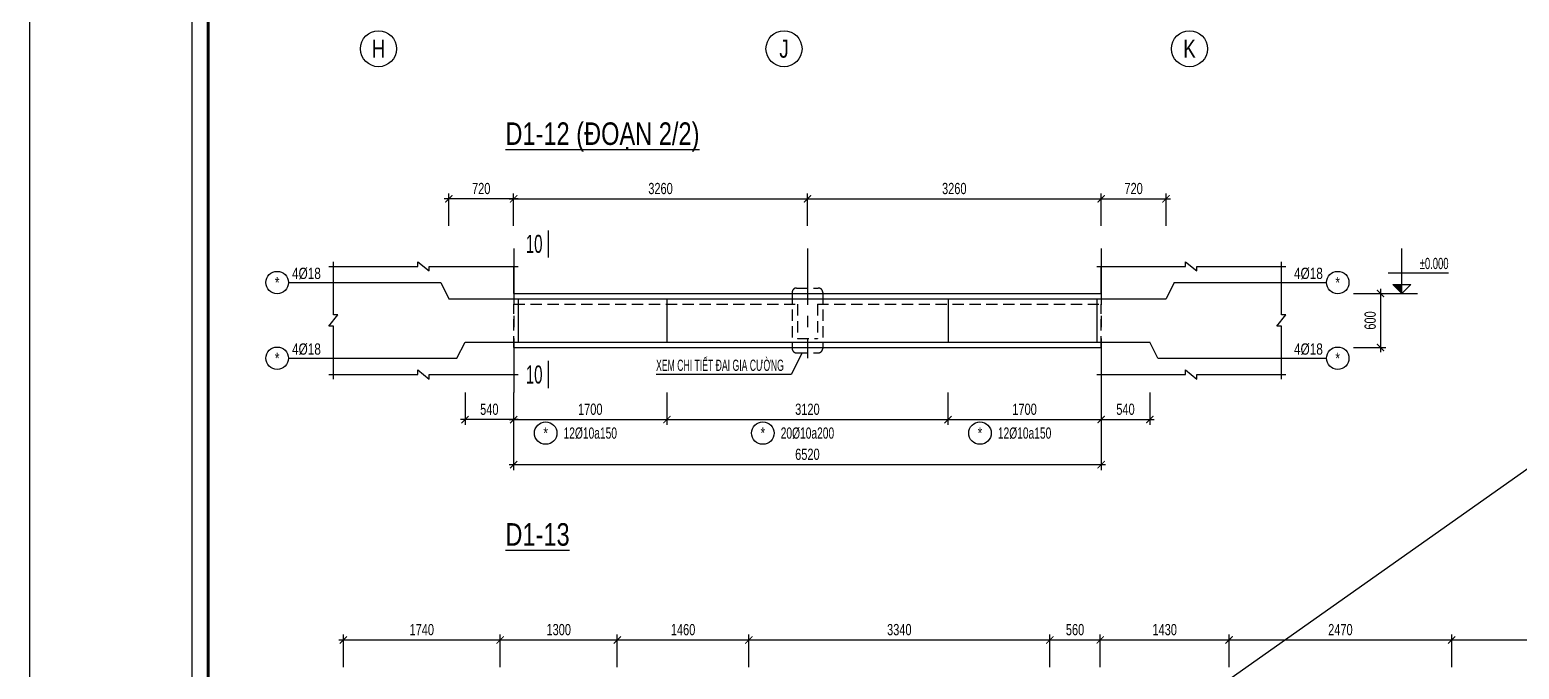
# Model space of a CAD drawing. Header units: millimetres. Extents: x -25284 to 100333, y 0 to 76881.
# Drawn here: x 0 to 16530, y 50752 to 57850 of the extents above; entities that cross this region are included whole.
import ezdxf
from ezdxf.enums import TextEntityAlignment as Align

# ---------------------------------------------------------------- set-up
doc = ezdxf.new("R2010")
doc.units = ezdxf.units.MM
doc.header["$LTSCALE"] = 500
doc.header["$MEASUREMENT"] = 0
doc.linetypes.add('CENTER', pattern=[2, 1.25, -0.25, 0.25, -0.25])
doc.linetypes.add('HIDDEN', pattern=[0.375, 0.25, -0.125])
for name, color, linetype in [('CDC-KHUNGTEN', 7, 'Continuous'), ('CHI', 1, 'Continuous'), ('DIM', 1, 'Continuous'), ('KCS_AXIS', 5, 'CENTER'), ('KCS_AXIS_SUB', 5, 'CENTER'), ('KCS_BORDER', 3, 'Continuous'), ('KCS_CHI', 1, 'Continuous'), ('KCS_DIM', 1, 'Continuous'), ('KCS_HATCH', 201, 'Continuous'), ('KCS_HIDDEN', 8, 'HIDDEN'), ('KCS_STEEL', 4, 'Continuous'), ('KCS_TEXT', 2, 'Continuous'), ('KCS_TEXT_TCK', 3, 'Continuous'), ('KCS_TEXT_TK', 2, 'Continuous'), ('KCS_TEXT_TMC', 4, 'Continuous')]:
    doc.layers.add(name, color=color, linetype=linetype)
doc.layers.add('KCS_Plotter', color=11, linetype='Continuous', plot=False)
doc.styles.add('KCS_BIGTEXT', font='arial.ttf', dxfattribs={"width": 0.75})
doc.styles.add('KCS_SMTEXT', font='arial.ttf', dxfattribs={"width": 0.7})
doc.dimstyles.new('KCS_DIM50', dxfattribs={"dimscale": 50, "dimtxt": 2.5, "dimasz": 1.6, "dimexe": 1.2, "dimexo": 0, "dimgap": 1, "dimtad": 1, "dimdec": 0, "dimzin": 0, "dimdsep": 46, "dimtxsty": 'KCS_SMTEXT', "dimblk": 'ARCHTICK', "dimcen": 0, "dimdle": 1, "dimclrd": 256, "dimclre": 256, "dimclrt": 2, "dimadec": 0, "dimazin": 0, "dimtfac": 1, "dimtdec": 0, "dimtix": 1, "dimtmove": 2, "dimatfit": 3, "dimfxl": 1, "dimtolj": 1, "dimtzin": 0, "dimarcsym": 0})

# ---------------------------------------------------------------- blocks, each defined once
blk = doc.blocks.new('_ArchTick')
at = {"color": 0, "linetype": 'ByBlock', "const_width": 0.15}
blk.add_lwpolyline([(-0.5, -0.5), (0.5, 0.5)], dxfattribs=at)
blk = doc.blocks.new('*D122')
at = {"layer": 'Defpoints', "color": 0, "transparency": 16777216}
for p in [(5370, 53823), (11890, 53823), (11890, 53023)]:
    blk.add_point(p, dxfattribs=at)
at = {"layer": 'KCS_DIM', "lineweight": -2, "transparency": 16777216}
for p, q in [((5370, 53823), (5370, 52963)), ((11890, 53823), (11890, 52963)), ((5320, 53023), (11940, 53023))]:
    blk.add_line(p, q, dxfattribs=at)
at = {"layer": 'KCS_DIM', "lineweight": -2, "transparency": 16777216, "xscale": 80, "yscale": 80, "zscale": 80, "rotation": 180}
blk.add_blockref('_ArchTick', (5370, 53023), dxfattribs=at)
at = {"layer": 'KCS_DIM', "lineweight": -2, "transparency": 16777216, "xscale": 80, "yscale": 80, "zscale": 80}
blk.add_blockref('_ArchTick', (11890, 53023), dxfattribs=at)
at = {"layer": 'KCS_DIM', "color": 2, "transparency": 16777216, "insert": (8630, 53137), "char_height": 125, "attachment_point": 5, "style": 'KCS_SMTEXT'}
blk.add_mtext('\\A1;6520', dxfattribs=at)
blk = doc.blocks.new('*D123')
at = {"layer": 'Defpoints', "color": 0, "transparency": 16777216}
for p in [(8630, 55973), (5370, 55673), (8630, 55673)]:
    blk.add_point(p, dxfattribs=at)
at = {"layer": 'KCS_DIM', "lineweight": -2, "transparency": 16777216}
for p, q in [((5320, 55973), (8680, 55973)), ((5370, 55673), (5370, 56033)), ((8630, 55673), (8630, 56033))]:
    blk.add_line(p, q, dxfattribs=at)
at = {"layer": 'KCS_DIM', "lineweight": -2, "transparency": 16777216, "xscale": 80, "yscale": 80, "zscale": 80, "rotation": 180}
blk.add_blockref('_ArchTick', (5370, 55973), dxfattribs=at)
at = {"layer": 'KCS_DIM', "lineweight": -2, "transparency": 16777216, "xscale": 80, "yscale": 80, "zscale": 80}
blk.add_blockref('_ArchTick', (8630, 55973), dxfattribs=at)
at = {"layer": 'KCS_DIM', "color": 2, "transparency": 16777216, "insert": (7000, 56087), "char_height": 125, "attachment_point": 5, "style": 'KCS_SMTEXT'}
blk.add_mtext('\\A1;3260', dxfattribs=at)
blk = doc.blocks.new('*D124')
at = {"layer": 'Defpoints', "color": 0, "transparency": 16777216}
for p in [(11890, 55973), (8630, 55673), (11890, 55673)]:
    blk.add_point(p, dxfattribs=at)
at = {"layer": 'KCS_DIM', "lineweight": -2, "transparency": 16777216}
for p, q in [((8580, 55973), (11940, 55973)), ((8630, 55673), (8630, 56033)), ((11890, 55673), (11890, 56033))]:
    blk.add_line(p, q, dxfattribs=at)
at = {"layer": 'KCS_DIM', "lineweight": -2, "transparency": 16777216, "xscale": 80, "yscale": 80, "zscale": 80, "rotation": 180}
blk.add_blockref('_ArchTick', (8630, 55973), dxfattribs=at)
at = {"layer": 'KCS_DIM', "lineweight": -2, "transparency": 16777216, "xscale": 80, "yscale": 80, "zscale": 80}
blk.add_blockref('_ArchTick', (11890, 55973), dxfattribs=at)
at = {"layer": 'KCS_DIM', "color": 2, "transparency": 16777216, "insert": (10260, 56087), "char_height": 125, "attachment_point": 5, "style": 'KCS_SMTEXT'}
blk.add_mtext('\\A1;3260', dxfattribs=at)
blk = doc.blocks.new('*D125')
at = {"layer": 'Defpoints', "color": 0, "transparency": 16777216}
for p in [(5370, 53823), (7070, 53823), (7070, 53523)]:
    blk.add_point(p, dxfattribs=at)
at = {"layer": 'KCS_DIM', "lineweight": -2, "transparency": 16777216}
for p, q in [((5370, 53823), (5370, 53463)), ((7070, 53823), (7070, 53463)), ((5320, 53523), (7120, 53523))]:
    blk.add_line(p, q, dxfattribs=at)
at = {"layer": 'KCS_DIM', "lineweight": -2, "transparency": 16777216, "xscale": 80, "yscale": 80, "zscale": 80, "rotation": 180}
blk.add_blockref('_ArchTick', (5370, 53523), dxfattribs=at)
at = {"layer": 'KCS_DIM', "lineweight": -2, "transparency": 16777216, "xscale": 80, "yscale": 80, "zscale": 80}
blk.add_blockref('_ArchTick', (7070, 53523), dxfattribs=at)
at = {"layer": 'KCS_DIM', "color": 2, "transparency": 16777216, "insert": (6220, 53637), "char_height": 125, "attachment_point": 5, "style": 'KCS_SMTEXT'}
blk.add_mtext('\\A1;1700', dxfattribs=at)
blk = doc.blocks.new('*D126')
at = {"layer": 'Defpoints', "color": 0, "transparency": 16777216}
for p in [(7070, 53823), (10190, 53823), (10190, 53523)]:
    blk.add_point(p, dxfattribs=at)
at = {"layer": 'KCS_DIM', "lineweight": -2, "transparency": 16777216}
for p, q in [((7070, 53823), (7070, 53463)), ((10190, 53823), (10190, 53463)), ((7020, 53523), (10240, 53523))]:
    blk.add_line(p, q, dxfattribs=at)
at = {"layer": 'KCS_DIM', "lineweight": -2, "transparency": 16777216, "xscale": 80, "yscale": 80, "zscale": 80, "rotation": 180}
blk.add_blockref('_ArchTick', (7070, 53523), dxfattribs=at)
at = {"layer": 'KCS_DIM', "lineweight": -2, "transparency": 16777216, "xscale": 80, "yscale": 80, "zscale": 80}
blk.add_blockref('_ArchTick', (10190, 53523), dxfattribs=at)
at = {"layer": 'KCS_DIM', "color": 2, "transparency": 16777216, "insert": (8630, 53637), "char_height": 125, "attachment_point": 5, "style": 'KCS_SMTEXT'}
blk.add_mtext('\\A1;3120', dxfattribs=at)
blk = doc.blocks.new('*D127')
at = {"layer": 'Defpoints', "color": 0, "transparency": 16777216}
for p in [(10190, 53823), (11890, 53823), (11890, 53523)]:
    blk.add_point(p, dxfattribs=at)
at = {"layer": 'KCS_DIM', "lineweight": -2, "transparency": 16777216}
for p, q in [((10190, 53823), (10190, 53463)), ((11890, 53823), (11890, 53463)), ((10140, 53523), (11940, 53523))]:
    blk.add_line(p, q, dxfattribs=at)
at = {"layer": 'KCS_DIM', "lineweight": -2, "transparency": 16777216, "xscale": 80, "yscale": 80, "zscale": 80, "rotation": 180}
blk.add_blockref('_ArchTick', (10190, 53523), dxfattribs=at)
at = {"layer": 'KCS_DIM', "lineweight": -2, "transparency": 16777216, "xscale": 80, "yscale": 80, "zscale": 80}
blk.add_blockref('_ArchTick', (11890, 53523), dxfattribs=at)
at = {"layer": 'KCS_DIM', "color": 2, "transparency": 16777216, "insert": (11040, 53637), "char_height": 125, "attachment_point": 5, "style": 'KCS_SMTEXT'}
blk.add_mtext('\\A1;1700', dxfattribs=at)
blk = doc.blocks.new('COS_CD')
at = {"layer": 'KCS_HATCH'}
blk.add_hatch(color=256, dxfattribs=at).paths.add_polyline_path([(37.5, 50), (87.5, 0), (87.5, 50)])
at = {"layer": 'CHI'}
for q in [(37.5, 50), (137.5, 50)]:
    blk.add_line((87.5, 0), q, dxfattribs=at)
at = {"layer": 'DIM'}
for p, q in [((0, 0), (175, 0)), ((37.5, 50), (137.5, 50)), ((87.5, 0), (87.5, 50))]:
    blk.add_line(p, q, dxfattribs=at)
blk = doc.blocks.new('*D128')
at = {"layer": 'Defpoints', "color": 0, "transparency": 16777216}
for p in [(14690, 54923), (14690, 54323), (14990, 54323)]:
    blk.add_point(p, dxfattribs=at)
at = {"layer": 'KCS_DIM', "lineweight": -2, "transparency": 16777216}
for p, q in [((14690, 54923), (15050, 54923)), ((14990, 54973), (14990, 54273)), ((14690, 54323), (15050, 54323))]:
    blk.add_line(p, q, dxfattribs=at)
at = {"layer": 'KCS_DIM', "lineweight": -2, "transparency": 16777216, "xscale": 80, "yscale": 80, "zscale": 80}
for p, rotation in [((14990, 54923), 90), ((14990, 54323), 270)]:
    blk.add_blockref('_ArchTick', p, dxfattribs=dict(at, rotation=rotation))
at = {"layer": 'KCS_DIM', "color": 2, "transparency": 16777216, "insert": (14876, 54623), "char_height": 125, "attachment_point": 5, "rotation": 90, "style": 'KCS_SMTEXT'}
blk.add_mtext('\\A1;600', dxfattribs=at)
blk = doc.blocks.new('*D158')
at = {"layer": 'Defpoints', "color": 0, "transparency": 16777216}
for p in [(5220, 51077), (3480, 50777), (5220, 50777)]:
    blk.add_point(p, dxfattribs=at)
at = {"layer": 'KCS_DIM', "lineweight": -2, "transparency": 16777216}
for p, q in [((3430, 51077), (5270, 51077)), ((3480, 50777), (3480, 51137)), ((5220, 50777), (5220, 51137))]:
    blk.add_line(p, q, dxfattribs=at)
at = {"layer": 'KCS_DIM', "lineweight": -2, "transparency": 16777216, "xscale": 80, "yscale": 80, "zscale": 80, "rotation": 180}
blk.add_blockref('_ArchTick', (3480, 51077), dxfattribs=at)
at = {"layer": 'KCS_DIM', "lineweight": -2, "transparency": 16777216, "xscale": 80, "yscale": 80, "zscale": 80}
blk.add_blockref('_ArchTick', (5220, 51077), dxfattribs=at)
at = {"layer": 'KCS_DIM', "color": 2, "transparency": 16777216, "insert": (4350, 51191), "char_height": 125, "attachment_point": 5, "style": 'KCS_SMTEXT'}
blk.add_mtext('\\A1;1740', dxfattribs=at)
blk = doc.blocks.new('*D159')
at = {"layer": 'Defpoints', "color": 0, "transparency": 16777216}
for p in [(6520, 51077), (5220, 50777), (6520, 50777)]:
    blk.add_point(p, dxfattribs=at)
at = {"layer": 'KCS_DIM', "lineweight": -2, "transparency": 16777216}
for p, q in [((5170, 51077), (6570, 51077)), ((5220, 50777), (5220, 51137)), ((6520, 50777), (6520, 51137))]:
    blk.add_line(p, q, dxfattribs=at)
at = {"layer": 'KCS_DIM', "lineweight": -2, "transparency": 16777216, "xscale": 80, "yscale": 80, "zscale": 80, "rotation": 180}
blk.add_blockref('_ArchTick', (5220, 51077), dxfattribs=at)
at = {"layer": 'KCS_DIM', "lineweight": -2, "transparency": 16777216, "xscale": 80, "yscale": 80, "zscale": 80}
blk.add_blockref('_ArchTick', (6520, 51077), dxfattribs=at)
at = {"layer": 'KCS_DIM', "color": 2, "transparency": 16777216, "insert": (5870, 51191), "char_height": 125, "attachment_point": 5, "style": 'KCS_SMTEXT'}
blk.add_mtext('\\A1;1300', dxfattribs=at)
blk = doc.blocks.new('*D160')
at = {"layer": 'Defpoints', "color": 0, "transparency": 16777216}
for p in [(7980, 51077), (6520, 50777), (7980, 50777)]:
    blk.add_point(p, dxfattribs=at)
at = {"layer": 'KCS_DIM', "lineweight": -2, "transparency": 16777216}
for p, q in [((6470, 51077), (8030, 51077)), ((6520, 50777), (6520, 51137)), ((7980, 50777), (7980, 51137))]:
    blk.add_line(p, q, dxfattribs=at)
at = {"layer": 'KCS_DIM', "lineweight": -2, "transparency": 16777216, "xscale": 80, "yscale": 80, "zscale": 80, "rotation": 180}
blk.add_blockref('_ArchTick', (6520, 51077), dxfattribs=at)
at = {"layer": 'KCS_DIM', "lineweight": -2, "transparency": 16777216, "xscale": 80, "yscale": 80, "zscale": 80}
blk.add_blockref('_ArchTick', (7980, 51077), dxfattribs=at)
at = {"layer": 'KCS_DIM', "color": 2, "transparency": 16777216, "insert": (7250, 51191), "char_height": 125, "attachment_point": 5, "style": 'KCS_SMTEXT'}
blk.add_mtext('\\A1;1460', dxfattribs=at)
blk = doc.blocks.new('*D161')
at = {"layer": 'Defpoints', "color": 0, "transparency": 16777216}
for p in [(11320, 51077), (7980, 50777), (11320, 50777)]:
    blk.add_point(p, dxfattribs=at)
at = {"layer": 'KCS_DIM', "lineweight": -2, "transparency": 16777216}
for p, q in [((7930, 51077), (11370, 51077)), ((7980, 50777), (7980, 51137)), ((11320, 50777), (11320, 51137))]:
    blk.add_line(p, q, dxfattribs=at)
at = {"layer": 'KCS_DIM', "lineweight": -2, "transparency": 16777216, "xscale": 80, "yscale": 80, "zscale": 80, "rotation": 180}
blk.add_blockref('_ArchTick', (7980, 51077), dxfattribs=at)
at = {"layer": 'KCS_DIM', "lineweight": -2, "transparency": 16777216, "xscale": 80, "yscale": 80, "zscale": 80}
blk.add_blockref('_ArchTick', (11320, 51077), dxfattribs=at)
at = {"layer": 'KCS_DIM', "color": 2, "transparency": 16777216, "insert": (9650, 51191), "char_height": 125, "attachment_point": 5, "style": 'KCS_SMTEXT'}
blk.add_mtext('\\A1;3340', dxfattribs=at)
blk = doc.blocks.new('*D162')
at = {"layer": 'Defpoints', "color": 0, "transparency": 16777216}
for p in [(11880, 51077), (11320, 50777), (11880, 50777)]:
    blk.add_point(p, dxfattribs=at)
at = {"layer": 'KCS_DIM', "lineweight": -2, "transparency": 16777216}
for p, q in [((11270, 51077), (11930, 51077)), ((11320, 50777), (11320, 51137)), ((11880, 50777), (11880, 51137))]:
    blk.add_line(p, q, dxfattribs=at)
at = {"layer": 'KCS_DIM', "lineweight": -2, "transparency": 16777216, "xscale": 80, "yscale": 80, "zscale": 80, "rotation": 180}
blk.add_blockref('_ArchTick', (11320, 51077), dxfattribs=at)
at = {"layer": 'KCS_DIM', "lineweight": -2, "transparency": 16777216, "xscale": 80, "yscale": 80, "zscale": 80}
blk.add_blockref('_ArchTick', (11880, 51077), dxfattribs=at)
at = {"layer": 'KCS_DIM', "color": 2, "transparency": 16777216, "insert": (11600, 51191), "char_height": 125, "attachment_point": 5, "style": 'KCS_SMTEXT'}
blk.add_mtext('\\A1;560', dxfattribs=at)
blk = doc.blocks.new('*D163')
at = {"layer": 'Defpoints', "color": 0, "transparency": 16777216}
for p in [(13310, 51077), (11880, 50777), (13310, 50777)]:
    blk.add_point(p, dxfattribs=at)
at = {"layer": 'KCS_DIM', "lineweight": -2, "transparency": 16777216}
for p, q in [((11830, 51077), (13360, 51077)), ((11880, 50777), (11880, 51137)), ((13310, 50777), (13310, 51137))]:
    blk.add_line(p, q, dxfattribs=at)
at = {"layer": 'KCS_DIM', "lineweight": -2, "transparency": 16777216, "xscale": 80, "yscale": 80, "zscale": 80, "rotation": 180}
blk.add_blockref('_ArchTick', (11880, 51077), dxfattribs=at)
at = {"layer": 'KCS_DIM', "lineweight": -2, "transparency": 16777216, "xscale": 80, "yscale": 80, "zscale": 80}
blk.add_blockref('_ArchTick', (13310, 51077), dxfattribs=at)
at = {"layer": 'KCS_DIM', "color": 2, "transparency": 16777216, "insert": (12595, 51191), "char_height": 125, "attachment_point": 5, "style": 'KCS_SMTEXT'}
blk.add_mtext('\\A1;1430', dxfattribs=at)
blk = doc.blocks.new('*D164')
at = {"layer": 'Defpoints', "color": 0, "transparency": 16777216}
for p in [(15780, 51077), (13310, 50777), (15780, 50777)]:
    blk.add_point(p, dxfattribs=at)
at = {"layer": 'KCS_DIM', "lineweight": -2, "transparency": 16777216}
for p, q in [((13260, 51077), (15830, 51077)), ((13310, 50777), (13310, 51137)), ((15780, 50777), (15780, 51137))]:
    blk.add_line(p, q, dxfattribs=at)
at = {"layer": 'KCS_DIM', "lineweight": -2, "transparency": 16777216, "xscale": 80, "yscale": 80, "zscale": 80, "rotation": 180}
blk.add_blockref('_ArchTick', (13310, 51077), dxfattribs=at)
at = {"layer": 'KCS_DIM', "lineweight": -2, "transparency": 16777216, "xscale": 80, "yscale": 80, "zscale": 80}
blk.add_blockref('_ArchTick', (15780, 51077), dxfattribs=at)
at = {"layer": 'KCS_DIM', "color": 2, "transparency": 16777216, "insert": (14545, 51191), "char_height": 125, "attachment_point": 5, "style": 'KCS_SMTEXT'}
blk.add_mtext('\\A1;2470', dxfattribs=at)
blk = doc.blocks.new('*D165')
at = {"layer": 'Defpoints', "color": 0, "transparency": 16777216}
for p in [(20790, 51077), (15780, 50777), (20790, 50777)]:
    blk.add_point(p, dxfattribs=at)
at = {"layer": 'KCS_DIM', "lineweight": -2, "transparency": 16777216}
for p, q in [((15730, 51077), (20840, 51077)), ((15780, 50777), (15780, 51137)), ((20790, 50777), (20790, 51137))]:
    blk.add_line(p, q, dxfattribs=at)
at = {"layer": 'KCS_DIM', "lineweight": -2, "transparency": 16777216, "xscale": 80, "yscale": 80, "zscale": 80, "rotation": 180}
blk.add_blockref('_ArchTick', (15780, 51077), dxfattribs=at)
at = {"layer": 'KCS_DIM', "lineweight": -2, "transparency": 16777216, "xscale": 80, "yscale": 80, "zscale": 80}
blk.add_blockref('_ArchTick', (20790, 51077), dxfattribs=at)
at = {"layer": 'KCS_DIM', "color": 2, "transparency": 16777216, "insert": (18285, 51191), "char_height": 125, "attachment_point": 5, "style": 'KCS_SMTEXT'}
blk.add_mtext('\\A1;5010', dxfattribs=at)
blk = doc.blocks.new('*D186')
at = {"layer": 'Defpoints', "color": 0, "transparency": 16777216}
for p in [(4830, 53823), (5370, 53823), (4830, 53523)]:
    blk.add_point(p, dxfattribs=at)
at = {"layer": 'KCS_DIM', "lineweight": -2, "transparency": 16777216}
for p, q in [((4830, 53823), (4830, 53463)), ((5370, 53823), (5370, 53463)), ((5420, 53523), (4780, 53523))]:
    blk.add_line(p, q, dxfattribs=at)
at = {"layer": 'KCS_DIM', "lineweight": -2, "transparency": 16777216, "xscale": 80, "yscale": 80, "zscale": 80, "rotation": 180}
blk.add_blockref('_ArchTick', (4830, 53523), dxfattribs=at)
at = {"layer": 'KCS_DIM', "lineweight": -2, "transparency": 16777216, "xscale": 80, "yscale": 80, "zscale": 80}
blk.add_blockref('_ArchTick', (5370, 53523), dxfattribs=at)
at = {"layer": 'KCS_DIM', "color": 2, "transparency": 16777216, "insert": (5100, 53637), "char_height": 125, "attachment_point": 5, "style": 'KCS_SMTEXT'}
blk.add_mtext('\\A1;540', dxfattribs=at)
blk = doc.blocks.new('*D187')
at = {"layer": 'Defpoints', "color": 0, "transparency": 16777216}
for p in [(4650, 55973), (4650, 55673), (5370, 55673)]:
    blk.add_point(p, dxfattribs=at)
at = {"layer": 'KCS_DIM', "lineweight": -2, "transparency": 16777216}
for p, q in [((5420, 55973), (4600, 55973)), ((4650, 55673), (4650, 56033)), ((5370, 55673), (5370, 56033))]:
    blk.add_line(p, q, dxfattribs=at)
at = {"layer": 'KCS_DIM', "lineweight": -2, "transparency": 16777216, "xscale": 80, "yscale": 80, "zscale": 80, "rotation": 180}
blk.add_blockref('_ArchTick', (4650, 55973), dxfattribs=at)
at = {"layer": 'KCS_DIM', "lineweight": -2, "transparency": 16777216, "xscale": 80, "yscale": 80, "zscale": 80}
blk.add_blockref('_ArchTick', (5370, 55973), dxfattribs=at)
at = {"layer": 'KCS_DIM', "color": 2, "transparency": 16777216, "insert": (5010, 56087), "char_height": 125, "attachment_point": 5, "style": 'KCS_SMTEXT'}
blk.add_mtext('\\A1;720', dxfattribs=at)
blk = doc.blocks.new('*D188')
at = {"layer": 'Defpoints', "color": 0, "transparency": 16777216}
for p in [(11890, 53823), (12430, 53823), (12430, 53523)]:
    blk.add_point(p, dxfattribs=at)
at = {"layer": 'KCS_DIM', "lineweight": -2, "transparency": 16777216}
for p, q in [((11890, 53823), (11890, 53463)), ((12430, 53823), (12430, 53463)), ((11840, 53523), (12480, 53523))]:
    blk.add_line(p, q, dxfattribs=at)
at = {"layer": 'KCS_DIM', "lineweight": -2, "transparency": 16777216, "xscale": 80, "yscale": 80, "zscale": 80, "rotation": 180}
blk.add_blockref('_ArchTick', (11890, 53523), dxfattribs=at)
at = {"layer": 'KCS_DIM', "lineweight": -2, "transparency": 16777216, "xscale": 80, "yscale": 80, "zscale": 80}
blk.add_blockref('_ArchTick', (12430, 53523), dxfattribs=at)
at = {"layer": 'KCS_DIM', "color": 2, "transparency": 16777216, "insert": (12160, 53637), "char_height": 125, "attachment_point": 5, "style": 'KCS_SMTEXT'}
blk.add_mtext('\\A1;540', dxfattribs=at)
blk = doc.blocks.new('*D189')
at = {"layer": 'Defpoints', "color": 0, "transparency": 16777216}
for p in [(12610, 55973), (11890, 55673), (12610, 55673)]:
    blk.add_point(p, dxfattribs=at)
at = {"layer": 'KCS_DIM', "lineweight": -2, "transparency": 16777216}
for p, q in [((11840, 55973), (12660, 55973)), ((11890, 55673), (11890, 56033)), ((12610, 55673), (12610, 56033))]:
    blk.add_line(p, q, dxfattribs=at)
at = {"layer": 'KCS_DIM', "lineweight": -2, "transparency": 16777216, "xscale": 80, "yscale": 80, "zscale": 80, "rotation": 180}
blk.add_blockref('_ArchTick', (11890, 55973), dxfattribs=at)
at = {"layer": 'KCS_DIM', "lineweight": -2, "transparency": 16777216, "xscale": 80, "yscale": 80, "zscale": 80}
blk.add_blockref('_ArchTick', (12610, 55973), dxfattribs=at)
at = {"layer": 'KCS_DIM', "color": 2, "transparency": 16777216, "insert": (12250, 56087), "char_height": 125, "attachment_point": 5, "style": 'KCS_SMTEXT'}
blk.add_mtext('\\A1;720', dxfattribs=at)
blk = doc.blocks.new('Khung tên chuẩn')
at = {"layer": 'CDC-KHUNGTEN', "color": 8}
blk.add_lwpolyline([(75096, 1100), (83000, 1100), (83000, 58300), (3000, 58300), (3000, 1100), (75096, 1100)], dxfattribs=at)
at = {"layer": 'CDC-KHUNGTEN', "color": 255, "lineweight": 60}
blk.add_lwpolyline([(74900, 1400), (74900, 58000), (3300, 58000), (3300, 1400), (74900, 1400)], close=True, dxfattribs=at)
at = {"layer": 'Defpoints', "color": 1, "ltscale": 0.2}
blk.add_lwpolyline([(0, 0), (0, 59400), (84100, 59400), (84100, 0), (0, 0)], close=True, dxfattribs=at)

msp = doc.modelspace()

# ---------------------------------------------------------------- linework, layer by layer
at = {"layer": 'KCS_AXIS'}
for p, q in [((5370.3, 55423.5), (5370.3, 53823.5)), ((11890.3, 55423.5), (11890.3, 53823.5))]:
    msp.add_line(p, q, dxfattribs=at)
at = {"layer": 'KCS_AXIS_SUB'}
msp.add_line((8630.3, 55423.5), (8630.3, 54203.5), dxfattribs=at)
at = {"layer": 'KCS_BORDER'}
for p, q in [((5370.3, 54923.5), (5370.3, 55223.5)), ((11890.3, 54923.5), (11890.3, 55223.5)), ((5370.3, 54923.5), (11890.3, 54923.5)), ((5370.3, 54323.5), (11890.3, 54323.5)), ((5370.3, 54323.5), (5370.3, 54023.5)), ((11890.3, 54323.5), (11890.3, 54023.5))]:
    msp.add_line(p, q, dxfattribs=at)
at = {"layer": 'KCS_BORDER', "color": 1}
for points in [[(3320.3, 55223.5), (4307.8, 55223.5), (4307.8, 55273.5), (4432.8, 55173.5), (4432.8, 55223.5), (5420.3, 55223.5)], [(3370.3, 53973.5), (3370.3, 54561), (3320.3, 54561), (3420.3, 54686), (3370.3, 54686), (3370.3, 55273.5)], [(11840.3, 55223.5), (12827.8, 55223.5), (12827.8, 55273.5), (12952.8, 55173.5), (12952.8, 55223.5), (13940.3, 55223.5)], [(13890.3, 53973.5), (13890.3, 54561), (13840.3, 54561), (13940.3, 54686), (13890.3, 54686), (13890.3, 55273.5)], [(3320.3, 54023.5), (4307.8, 54023.5), (4307.8, 54073.5), (4432.8, 53973.5), (4432.8, 54023.5), (5420.3, 54023.5)], [(11840.3, 54023.5), (12827.8, 54023.5), (12827.8, 54073.5), (12952.8, 53973.5), (12952.8, 54023.5), (13940.3, 54023.5)]]:
    msp.add_lwpolyline(points, dxfattribs=at)
at = {"layer": 'KCS_CHI'}
for p, q in [((15225.3, 54923.5), (15225.3, 55423.5)), ((2870.3, 55043.5), (4560.3, 55043.5)), ((4560.3, 55043.5), (4650.3, 54863.5)), ((12700.3, 55043.5), (12610.3, 54863.5)), ((12700.3, 55043.5), (14390.3, 55043.5)), ((15075.3, 55153.5), (15745.3, 55153.5)), ((4740.3, 54203.5), (4830.3, 54383.5)), ((12520.3, 54203.5), (12430.3, 54383.5)), ((2870.3, 54203.5), (4740.3, 54203.5)), ((12520.3, 54203.5), (14390.3, 54203.5))]:
    msp.add_line(p, q, dxfattribs=at)
msp.add_lwpolyline([(8570.3, 54263.5), (8450.3, 54023.5), (6950.3, 54023.5)], dxfattribs=at)
for centre in [(3870.3, 57639.5), (8370.3, 57639.5), (12870.3, 57639.5)]:
    msp.add_circle(centre, 200, dxfattribs=at)
at = {"layer": 'KCS_HIDDEN'}
for p, q in [((8460.3, 54933.5), (8460.3, 54313.5)), ((8510.3, 54983.5), (8750.3, 54983.5)), ((8800.3, 54933.5), (8800.3, 54313.5)), ((5370.3, 54803.5), (8520.3, 54803.5)), ((5370.3, 54323.5), (5370.3, 54803.5)), ((8520.3, 54803.5), (8520.3, 54423.5)), ((8740.3, 54803.5), (8740.3, 54423.5)), ((8740.3, 54803.5), (11890.3, 54803.5)), ((11890.3, 54323.5), (11890.3, 54803.5)), ((8520.3, 54423.5), (8740.3, 54423.5)), ((8510.3, 54263.5), (8750.3, 54263.5))]:
    msp.add_line(p, q, dxfattribs=at)
for centre, start, end in [((8510.3, 54933.5), 90, 180), ((8750.3, 54933.5), 0, 90), ((8510.3, 54313.5), 180, 270), ((8750.3, 54313.5), 270, 0)]:
    msp.add_arc(centre, 50, start, end, dxfattribs=at)
at = {"layer": 'KCS_Plotter'}
msp.add_line((0, 41241.1), (50460, 76881.1), dxfattribs=at)
at = {"layer": 'KCS_STEEL'}
for p, q in [((4650.3, 54863.5), (12610.3, 54863.5)), ((5420.3, 54863.5), (5420.3, 54383.5)), ((7070.3, 54863.5), (7070.3, 54383.5)), ((10190.3, 54863.5), (10190.3, 54383.5)), ((11840.3, 54863.5), (11840.3, 54383.5)), ((4830.3, 54383.5), (12430.3, 54383.5))]:
    msp.add_line(p, q, dxfattribs=at)
at = {"layer": 'KCS_TEXT_TK', "color": 1}
for centre in [(2745.3, 55043.5), (14515.3, 55043.5), (2745.3, 54203.5), (14515.3, 54203.5), (5725.3, 53373.5), (8135.3, 53373.5), (10545.3, 53373.5)]:
    msp.add_circle(centre, 125, dxfattribs=at)
at = {"layer": 'KCS_TEXT_TMC'}
for p, q in [((5756.9, 55323.5), (5756.9, 55623.5)), ((5756.9, 53873.5), (5756.9, 54173.5))]:
    msp.add_line(p, q, dxfattribs=at)

# ---------------------------------------------------------------- block references
at = {"xscale": 0.6000000003099577, "yscale": 0.6000000003099577, "zscale": 0.6000000003099577}
msp.add_blockref('Khung tên chuẩn', (0, 41241.1), dxfattribs=at)
at = {"layer": 'KCS_CHI', "xscale": 2, "yscale": 2, "zscale": 2}
msp.add_blockref('COS_CD', (15050.3, 54923.5), dxfattribs=at)

# ---------------------------------------------------------------- texts
at = {"layer": 'KCS_TEXT', "color": 4, "style": 'KCS_BIGTEXT', "width": 0.75}
for s, p in [('H', (3870.3, 57639.5)), ('J', (8370.3, 57639.5)), ('K', (12870.3, 57639.5))]:
    msp.add_text(s, height=200, dxfattribs=at).set_placement(p, align=Align.MIDDLE_CENTER)
at = {"layer": 'KCS_TEXT', "style": 'KCS_SMTEXT'}
for s, width, p in [('4%%c18', 0.75, (3070.3, 55083.5)), ('4%%c18', 0.75, (14190.3, 55083.5)), ('4%%c18', 0.75, (3070.3, 54243.5)), ('4%%c18', 0.75, (14190.3, 54243.5)), ('12%%C10a150', 0.65, (6220.3, 53311)), ('20%%C10a200', 0.65, (8630.3, 53311)), ('12%%C10a150', 0.65, (11040.3, 53311))]:
    msp.add_text(s, height=125, dxfattribs=dict(at, width=width)).set_placement(p, align=Align.CENTER)
at = {"layer": 'KCS_TEXT', "style": 'KCS_SMTEXT', "width": 0.6}
msp.add_text('%%p0.000', height=125, dxfattribs=at).set_placement((15745.3, 55193.5), align=Align.RIGHT)
at = {"layer": 'KCS_TEXT', "style": 'KCS_SMTEXT', "width": 0.55}
msp.add_text('XEM CHI TIẾT ĐAI GIA CƯỜNG', height=125, dxfattribs=at).set_placement((6950.3, 54063.5))
at = {"layer": 'KCS_TEXT_TCK', "color": 4, "style": 'KCS_BIGTEXT', "width": 0.75}
for s, p in [('%%UD1-12 (ĐOẠN 2/2)', (5278, 56571.7)), ('%%uD1-13', (5278, 52123.5))]:
    msp.add_text(s, height=250, dxfattribs=at).set_placement(p)
at = {"layer": 'KCS_TEXT_TK', "style": 'KCS_SMTEXT', "width": 0.75}
for p in [(2745.3, 55043.5), (14515.3, 55043.5), (2745.3, 54203.5), (14515.3, 54203.5), (5725.3, 53373.5), (8135.3, 53373.5), (10545.3, 53373.5)]:
    msp.add_text('*', height=125, dxfattribs=at).set_placement(p, align=Align.MIDDLE_CENTER)
at = {"layer": 'KCS_TEXT_TMC', "style": 'KCS_BIGTEXT', "width": 0.6}
for p in [(5690.3, 55373.5), (5690.3, 53923.5)]:
    msp.add_text('10', height=200, dxfattribs=at).set_placement(p, align=Align.RIGHT)

# ---------------------------------------------------------------- dimensions: what is measured, and where the dimension line sits
at = {"layer": 'KCS_DIM'}
for base, p1, p2, picture, middle in [((4650.3, 55973.5), (5370.3, 55673.5), (4650.3, 55673.5), '*D187', (5010.3, 56087.3)), ((8630.3, 55973.5), (5370.3, 55673.5), (8630.3, 55673.5), '*D123', (7000.3, 56087.3)), ((11890.3, 55973.5), (8630.3, 55673.5), (11890.3, 55673.5), '*D124', (10260.3, 56087.3)), ((12610.3, 55973.5), (11890.3, 55673.5), (12610.3, 55673.5), '*D189', (12250.3, 56087.3)), ((4830.3, 53523.5), (5370.3, 53823.5), (4830.3, 53823.5), '*D186', (5100.3, 53637.3)), ((11890.3, 53023.5), (5370.3, 53823.5), (11890.3, 53823.5), '*D122', (8630.3, 53137.3)), ((7070.3, 53523.5), (5370.3, 53823.5), (7070.3, 53823.5), '*D125', (6220.3, 53637.3)), ((10190.3, 53523.5), (7070.3, 53823.5), (10190.3, 53823.5), '*D126', (8630.3, 53637.3)), ((11890.3, 53523.5), (10190.3, 53823.5), (11890.3, 53823.5), '*D127', (11040.3, 53637.3)), ((12430.3, 53523.5), (11890.3, 53823.5), (12430.3, 53823.5), '*D188', (12160.3, 53637.3)), ((5220.3, 51077.4), (3480.3, 50777.4), (5220.3, 50777.4), '*D158', (4350.3, 51191.2)), ((6520.3, 51077.4), (5220.3, 50777.4), (6520.3, 50777.4), '*D159', (5870.3, 51191.3)), ((7980.3, 51077.4), (6520.3, 50777.4), (7980.3, 50777.4), '*D160', (7250.3, 51191.2)), ((11320.3, 51077.4), (7980.3, 50777.4), (11320.3, 50777.4), '*D161', (9650.3, 51191.3)), ((11880.3, 51077.4), (11320.3, 50777.4), (11880.3, 50777.4), '*D162', (11600.3, 51191.2)), ((13310.3, 51077.4), (11880.3, 50777.4), (13310.3, 50777.4), '*D163', (12595.3, 51191.3)), ((15780.3, 51077.4), (13310.3, 50777.4), (15780.3, 50777.4), '*D164', (14545.3, 51191.2)), ((20790.3, 51077.4), (15780.3, 50777.4), (20790.3, 50777.4), '*D165', (18285.3, 51191.2))]:
    dim = msp.add_linear_dim(base=base, p1=p1, p2=p2, dimstyle='KCS_DIM50', dxfattribs=at)
    dim.commit()
    dim.dimension.update_dxf_attribs({"geometry": picture, "text_midpoint": middle})
dim = msp.add_linear_dim(base=(14990.3, 54323.5), p1=(14690.3, 54923.5), p2=(14690.3, 54323.5), angle=90, dimstyle='KCS_DIM50', dxfattribs=at)
dim.commit()
dim.dimension.update_dxf_attribs({"geometry": '*D128', "text_midpoint": (14876.5, 54623.5)})

doc.saveas('drawing.dxf')
